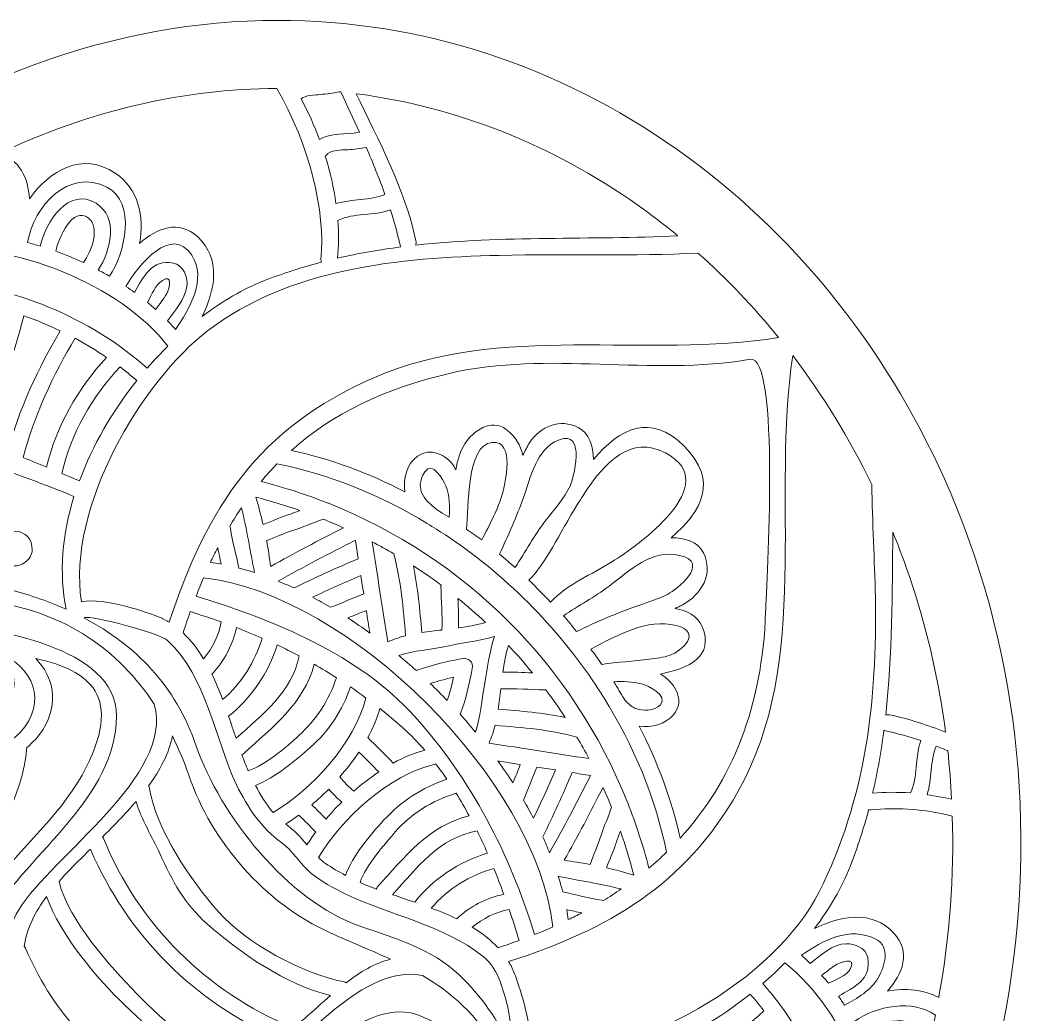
# Model space of a CAD drawing. Extents: x 49 to 10099, y -910 to -90.
# Drawn here: x 8660.4 to 8959.1, y -383.5 to -91.8 of the extents above; entities that cross this region are included whole.
import ezdxf

# ---------------------------------------------------------------- set-up
doc = ezdxf.new("R2010")
doc.units = 0
doc.header["$MEASUREMENT"] = 0
doc.layers.add('Layer 1', color=7, linetype='Continuous')

msp = doc.modelspace()

# ---------------------------------------------------------------- linework, layer by layer
at = {"layer": 'Layer 1', "lineweight": 0}
for points, knots in [([(8931.48, -226.33), (8913.85, -186.9), (8886.75, -153.49), (8853.11, -129.71), (8818.04, -104.91), (8777.53, -91.8), (8735.95, -91.8), (8688.05, -91.8), (8640.03, -109.39), (8597.06, -142.66), (8564.36, -167.98), (8534.49, -202.19), (8508, -244.61), (8481.52, -202.2), (8451.66, -168), (8418.95, -142.67), (8375.98, -109.4), (8327.95, -91.81), (8280.04, -91.8), (8238.47, -91.8), (8197.96, -104.91), (8162.9, -129.69), (8129.25, -153.47), (8102.15, -186.88), (8084.52, -226.31), (8063.14, -274.13), (8056.87, -327.84), (8066.41, -381.63), (8076.97, -441.15), (8105.77, -497.53), (8152, -549.22), (8305.89, -721.22), (8482.96, -885.08), (8484.74, -886.72), (8484.74, -886.72), (8508.01, -908.2), (8508.01, -908.2), (8508.01, -908.2), (8531.28, -886.71), (8531.28, -886.71), (8533.05, -885.08), (8710.13, -721.22), (8864.01, -549.22), (8910.24, -497.54), (8939.03, -441.16), (8949.59, -381.65), (8959.12, -327.86), (8952.86, -274.15), (8931.48, -226.33)], [0, 0, 0, 0, 1, 1, 1, 2, 2, 2, 3, 3, 3, 4, 4, 4, 5, 5, 5, 6, 6, 6, 7, 7, 7, 8, 8, 8, 9, 9, 9, 10, 10, 10, 11, 11, 11, 12, 12, 12, 13, 13, 13, 14, 14, 14, 15, 15, 15, 16, 16, 16, 16]), ([(8748.6, -161.97), (8748.57, -162.26), (8748.63, -162.51), (8748.69, -162.74), (8743.09, -164.22), (8737.52, -165.98), (8731.99, -168.16), (8725.8, -170.61), (8719.64, -174.21), (8713.77, -178.63), (8717.55, -170.9), (8719.33, -161.67), (8712.43, -155.34), (8706.85, -150.22), (8700.56, -152.69), (8695.4, -157.22), (8696.77, -149.36), (8695.12, -141.15), (8688.25, -136.6), (8678.58, -130.18), (8668.97, -135.78), (8663.1, -144.16), (8662.66, -138.07), (8660.28, -132.58), (8654.05, -130.86), (8680.6, -118.36), (8708.19, -111.85), (8735.65, -111.81), (8745.1, -128.05), (8750.01, -147.78), (8748.6, -161.97)], [0, 0, 0, 0, 1, 1, 1, 2, 2, 2, 3, 3, 3, 4, 4, 4, 5, 5, 5, 6, 6, 6, 7, 7, 7, 8, 8, 8, 9, 9, 9, 10, 10, 10, 10]), ([(8754.45, -112.78), (8756.25, -116.74), (8758.06, -120.69), (8759.86, -124.64), (8755.97, -125.42), (8751.46, -124.69), (8748.19, -126.76), (8746.66, -122.69), (8744.85, -118.69), (8742.77, -114.85), (8743.85, -113.72), (8747.06, -113.7), (8748.34, -113.57), (8750.21, -113.38), (8752.16, -113.2), (8754.01, -112.73), (8754.15, -112.75), (8754.3, -112.76), (8754.45, -112.78)], [0, 0, 0, 0, 1, 1, 1, 2, 2, 2, 3, 3, 3, 4, 4, 4, 5, 5, 5, 6, 6, 6, 6]), ([(8853.3, -155.02), (8827.83, -156.22), (8801.93, -154.95), (8776.39, -157.74), (8776.51, -157.36), (8776.56, -156.95), (8776.46, -156.48), (8773.06, -140.83), (8765.63, -127.39), (8758.95, -113.31), (8788.22, -117.14), (8816.42, -128.26), (8841.57, -146.04), (8845.58, -148.88), (8849.49, -151.88), (8853.3, -155.02)], [0, 0, 0, 0, 1, 1, 1, 2, 2, 2, 3, 3, 3, 4, 4, 4, 5, 5, 5, 5]), ([(8753, -145.57), (8752.36, -140.93), (8751.32, -136.26), (8749.87, -131.64), (8749.94, -131.56), (8750.01, -131.52), (8750.07, -131.43), (8751.21, -129.64), (8754.7, -129.86), (8756.54, -129.75), (8758.3, -129.64), (8760.12, -129.49), (8761.84, -129.04), (8763.85, -133.59), (8765.68, -138.21), (8767.36, -142.88), (8762.93, -144.74), (8757.66, -144.11), (8753, -145.57)], [0, 0, 0, 0, 1, 1, 1, 2, 2, 2, 3, 3, 3, 4, 4, 4, 5, 5, 5, 6, 6, 6, 6]), ([(8682.63, -145.47), (8674.66, -140.55), (8667.88, -150.74), (8666.2, -158.02), (8664.97, -157.65), (8663.75, -157.3), (8662.52, -156.98), (8664.34, -146.15), (8674.56, -135.03), (8685.81, -140.78), (8694.53, -145.23), (8691.1, -160.31), (8686.54, -166.86), (8685.46, -166.23), (8684.36, -165.62), (8683.25, -165.03), (8686.97, -159.27), (8689.23, -149.53), (8682.63, -145.47)], [0, 0, 0, 0, 1, 1, 1, 2, 2, 2, 3, 3, 3, 4, 4, 4, 5, 5, 5, 6, 6, 6, 6]), ([(8678.91, -162.88), (8676.26, -161.65), (8673.55, -160.53), (8670.8, -159.54), (8671.54, -155.64), (8675.82, -146.18), (8680.37, -149.8), (8683.93, -152.64), (8681.28, -159.63), (8678.91, -162.88)], [0, 0, 0, 0, 1, 1, 1, 2, 2, 2, 3, 3, 3, 3]), ([(8753.55, -150.49), (8758.37, -148.19), (8764.01, -149.18), (8768.98, -147.42), (8770.07, -150.81), (8771.03, -154.25), (8771.79, -157.76), (8771.84, -157.97), (8771.94, -158.1), (8772.02, -158.27), (8765.81, -159.07), (8759.62, -160.14), (8753.47, -161.56), (8753.8, -157.96), (8753.82, -154.26), (8753.55, -150.49)], [0, 0, 0, 0, 1, 1, 1, 2, 2, 2, 3, 3, 3, 4, 4, 4, 5, 5, 5, 5]), ([(8703.55, -179.91), (8705.86, -176.86), (8708.52, -173.87), (8709.22, -169.99), (8709.7, -167.29), (8708.25, -163.59), (8705.24, -163.01), (8698.91, -161.8), (8696.51, -167.05), (8693.92, -171.59), (8693.08, -170.99), (8692.2, -170.42), (8691.33, -169.84), (8695.15, -163.45), (8704.73, -151.61), (8710.69, -160.71), (8715.2, -167.6), (8710.04, -176.54), (8705.93, -182.47), (8705.18, -181.6), (8704.36, -180.76), (8703.55, -179.91)], [0, 0, 0, 0, 1, 1, 1, 2, 2, 2, 3, 3, 3, 4, 4, 4, 5, 5, 5, 6, 6, 6, 7, 7, 7, 7]), ([(8635.56, -168.12), (8635.73, -165.18), (8635.79, -162.24), (8635.73, -159.32), (8658.06, -156.57), (8689.75, -169.36), (8703.7, -187.36), (8701.61, -189.41), (8699.58, -191.55), (8697.63, -193.79), (8680.89, -179.03), (8657.86, -169.43), (8635.56, -168.12)], [0, 0, 0, 0, 1, 1, 1, 2, 2, 2, 3, 3, 3, 4, 4, 4, 4]), ([(8882.85, -184.85), (8844.18, -191.1), (8800.86, -180.47), (8764.06, -196.63), (8730.23, -211.49), (8715.14, -234.56), (8704.07, -268.37), (8703.13, -267.8), (8702.14, -267.29), (8701.1, -266.85), (8698.36, -265.69), (8685.16, -261), (8678.31, -262.37), (8674.05, -234.59), (8695.98, -197.73), (8715.35, -182.88), (8739.42, -164.45), (8771.77, -161.39), (8800.86, -160.75), (8821.09, -160.3), (8840.37, -161.02), (8859.18, -160.06), (8867.67, -167.61), (8875.6, -175.9), (8882.85, -184.85)], [0, 0, 0, 0, 1, 1, 1, 2, 2, 2, 3, 3, 3, 4, 4, 4, 5, 5, 5, 6, 6, 6, 7, 7, 7, 8, 8, 8, 8]), ([(8697.74, -174.55), (8698.95, -172.24), (8699.89, -169.55), (8702.06, -168.08), (8705.12, -166.03), (8704.22, -170.41), (8703.39, -171.92), (8702.47, -173.57), (8701.25, -175.07), (8700.07, -176.58), (8699.3, -175.89), (8698.54, -175.21), (8697.74, -174.55)], [0, 0, 0, 0, 1, 1, 1, 2, 2, 2, 3, 3, 3, 4, 4, 4, 4]), ([(8661.43, -178.44), (8665.07, -179.73), (8668.65, -181.22), (8672.13, -182.89), (8665.89, -193.26), (8659.75, -206.44), (8656.75, -218.18), (8653.62, -216.89), (8650.48, -215.59), (8647.34, -214.29), (8653.53, -203.85), (8658.51, -190.19), (8661.43, -178.44)], [0, 0, 0, 0, 1, 1, 1, 2, 2, 2, 3, 3, 3, 4, 4, 4, 4]), ([(8676.47, -185.07), (8679.67, -186.78), (8682.73, -188.67), (8685.67, -190.67), (8677.14, -199.96), (8671.05, -210.66), (8668.08, -222.88), (8665.81, -221.94), (8663.54, -220.99), (8661.27, -220.05), (8664.17, -208.33), (8670.2, -195.42), (8676.47, -185.07)], [0, 0, 0, 0, 1, 1, 1, 2, 2, 2, 3, 3, 3, 4, 4, 4, 4]), ([(8879.04, -265.32), (8878.08, -293.18), (8869.23, -315.02), (8853.97, -331.7), (8851.44, -320.38), (8847.34, -309.33), (8841.91, -298.81), (8845.51, -299.39), (8849.6, -298.26), (8851.97, -295.56), (8855.15, -291.93), (8853.06, -287.45), (8849.84, -284.75), (8849.3, -284.29), (8848.71, -283.91), (8848.12, -283.55), (8856.59, -281.93), (8864.03, -278.46), (8860.41, -269.62), (8859.11, -266.43), (8855.85, -264.93), (8852.49, -264.31), (8853.19, -263.96), (8853.93, -263.68), (8854.61, -263.3), (8860.25, -260.24), (8863.86, -254.03), (8860.77, -247.98), (8859.05, -244.6), (8855.18, -243.54), (8851.33, -243.56), (8860.44, -235.77), (8865.28, -226.87), (8855.2, -216.79), (8845.16, -206.75), (8836.28, -211.53), (8828.5, -220.59), (8828.44, -216.72), (8827.24, -212.87), (8824.02, -211.22), (8818.73, -208.52), (8812.97, -210.87), (8809.77, -215.74), (8809.02, -216.88), (8808.47, -218.15), (8807.82, -219.35), (8807.17, -216.5), (8805.7, -213.91), (8802.95, -211.83), (8798.49, -208.44), (8793.11, -212.31), (8790.78, -216.07), (8789.38, -218.32), (8788.61, -220.92), (8788.13, -223.66), (8787.93, -223.33), (8787.84, -222.97), (8787.63, -222.65), (8785.27, -219.11), (8780.69, -217.04), (8776.93, -219.65), (8773.59, -221.96), (8772.78, -226.29), (8773.22, -230.1), (8762.57, -224.6), (8751.39, -220.46), (8739.92, -217.94), (8751.81, -207.36), (8766.86, -199.86), (8786.34, -195.35), (8815.34, -188.62), (8845.36, -196.29), (8874.48, -191.22), (8883.42, -189.67), (8879.32, -257.27), (8879.04, -265.32)], [0, 0, 0, 0, 1, 1, 1, 2, 2, 2, 3, 3, 3, 4, 4, 4, 5, 5, 5, 6, 6, 6, 7, 7, 7, 8, 8, 8, 9, 9, 9, 10, 10, 10, 11, 11, 11, 12, 12, 12, 13, 13, 13, 14, 14, 14, 15, 15, 15, 16, 16, 16, 17, 17, 17, 18, 18, 18, 19, 19, 19, 20, 20, 20, 21, 21, 21, 22, 22, 22, 23, 23, 23, 24, 24, 24, 25, 25, 25, 25]), ([(8886.99, -190.13), (8895.83, -201.78), (8903.61, -214.43), (8910.16, -227.93), (8910.36, -239.04), (8911.01, -250.16), (8911.22, -261.01), (8911.78, -291.39), (8908.46, -320), (8894.77, -347.45), (8882.29, -372.46), (8840.68, -398.62), (8809.63, -393.68), (8810.95, -386.95), (8806.43, -374.2), (8805.39, -371.47), (8804.91, -370.21), (8804.31, -369.04), (8803.64, -367.93), (8833.07, -358.31), (8855.22, -345.77), (8870.96, -317.96), (8892.63, -279.67), (8880.58, -231.7), (8886.99, -190.13)], [0, 0, 0, 0, 1, 1, 1, 2, 2, 2, 3, 3, 3, 4, 4, 4, 5, 5, 5, 6, 6, 6, 7, 7, 7, 8, 8, 8, 8]), ([(8689.64, -193.45), (8691.35, -194.75), (8692.97, -196.11), (8694.54, -197.49), (8687.44, -206.39), (8681.61, -216.43), (8677.75, -226.88), (8676.02, -226.17), (8674.3, -225.45), (8672.58, -224.74), (8675.38, -212.82), (8681.25, -202.43), (8689.64, -193.45)], [0, 0, 0, 0, 1, 1, 1, 2, 2, 2, 3, 3, 3, 4, 4, 4, 4]), ([(8650.08, -221.76), (8658.87, -224.73), (8667.55, -227.94), (8676.14, -231.45), (8672.71, -242.51), (8671.7, -253.83), (8673.82, -264.54), (8668.79, -262.3), (8663.45, -260.47), (8657.91, -258.91), (8658.22, -256.48), (8658.11, -254.06), (8657.59, -251.7), (8659.12, -252), (8660.75, -251.75), (8661.88, -250.61), (8662.99, -249.9), (8663.82, -248.76), (8663.88, -247.09), (8663.98, -244.2), (8661.91, -241.65), (8658.95, -241.65), (8657.13, -241.65), (8655.74, -243.01), (8654.78, -244.58), (8653.12, -241.75), (8650.94, -239.22), (8648.38, -237.18), (8648.99, -236.86), (8649.54, -236.39), (8649.97, -235.73), (8652.23, -232.33), (8650.01, -229.17), (8646.85, -227.67), (8642.55, -225.63), (8639.48, -229.8), (8640.01, -233.25), (8636.82, -232.76), (8633.36, -233.09), (8630.03, -234.12), (8630.58, -230.04), (8627.82, -226.17), (8622.94, -228.71), (8621.15, -229.65), (8620.63, -231.2), (8620.77, -232.76), (8620.46, -234.55), (8621.48, -236.33), (8623.03, -237.41), (8620.76, -238.89), (8618.84, -240.64), (8617.46, -242.57), (8612.31, -240.02), (8607.14, -237.56), (8601.83, -235.45), (8611.45, -229.25), (8618.95, -220.4), (8624.43, -210.04), (8632.93, -213.7), (8641.39, -218.82), (8650.08, -221.76)], [0, 0, 0, 0, 1, 1, 1, 2, 2, 2, 3, 3, 3, 4, 4, 4, 5, 5, 5, 6, 6, 6, 7, 7, 7, 8, 8, 8, 9, 9, 9, 10, 10, 10, 11, 11, 11, 12, 12, 12, 13, 13, 13, 14, 14, 14, 15, 15, 15, 16, 16, 16, 17, 17, 17, 18, 18, 18, 19, 19, 19, 20, 20, 20, 20]), ([(8807.98, -231.78), (8810.1, -225.93), (8811.81, -217.49), (8818.27, -214.93), (8826.78, -211.56), (8822.43, -226.8), (8821.76, -228.23), (8820, -231.96), (8817.08, -235.19), (8814.58, -238.41), (8811.18, -242.8), (8808.59, -247.68), (8805.57, -252.31), (8804.06, -250.97), (8802.49, -249.7), (8800.92, -248.42), (8803.55, -242.98), (8805.92, -237.48), (8807.98, -231.78)], [0, 0, 0, 0, 1, 1, 1, 2, 2, 2, 3, 3, 3, 4, 4, 4, 5, 5, 5, 6, 6, 6, 6]), ([(8795.74, -244.21), (8794.27, -243.1), (8792.74, -242.11), (8791.25, -241.05), (8792.04, -234.79), (8791.1, -216.44), (8798.8, -215.59), (8805.69, -214.83), (8802.53, -228.14), (8801.92, -230.31), (8800.54, -235.15), (8798.07, -239.71), (8795.74, -244.21)], [0, 0, 0, 0, 1, 1, 1, 2, 2, 2, 3, 3, 3, 4, 4, 4, 4]), ([(8823.86, -233.75), (8824.43, -232.91), (8824.96, -232.04), (8825.48, -231.15), (8831.98, -221.15), (8839.61, -213.44), (8849.65, -218.68), (8867.19, -227.82), (8841.32, -246), (8834.09, -250.57), (8828.14, -254.34), (8820.81, -257.19), (8815.97, -262.45), (8813.9, -260.26), (8811.78, -258.14), (8809.59, -256.07), (8814.13, -251.59), (8818.65, -242.24), (8823.86, -233.75)], [0, 0, 0, 0, 1, 1, 1, 2, 2, 2, 3, 3, 3, 4, 4, 4, 5, 5, 5, 6, 6, 6, 6]), ([(8786.19, -237.54), (8785.31, -236.97), (8784.39, -236.47), (8783.5, -235.92), (8779.34, -233.09), (8775.69, -229.52), (8779.03, -224.26), (8781.21, -220.82), (8784.55, -226.69), (8785.2, -228.34), (8786.34, -231.22), (8786.41, -234.41), (8786.19, -237.54)], [0, 0, 0, 0, 1, 1, 1, 2, 2, 2, 3, 3, 3, 4, 4, 4, 4]), ([(8779.76, -239.38), (8781.53, -240.57), (8783.4, -241.64), (8785.1, -242.72), (8802.46, -254.27), (8817.69, -269.5), (8829.25, -286.86), (8830.03, -288.06), (8830.79, -289.26), (8831.54, -290.46), (8840.38, -304.58), (8846.79, -319.96), (8849.96, -335.84), (8848.3, -337.44), (8846.6, -339.01), (8844.81, -340.51), (8843.09, -333.93), (8841.02, -327.53), (8838.57, -321.36), (8838.55, -321.32), (8838.54, -321.27), (8838.52, -321.24), (8822.4, -280.84), (8791.15, -249.6), (8750.76, -233.48), (8750.72, -233.46), (8750.68, -233.45), (8750.64, -233.43), (8744.33, -230.92), (8737.78, -228.81), (8731.04, -227.06), (8732.53, -225.28), (8734.07, -223.57), (8735.69, -221.93), (8751.08, -224.93), (8765.99, -231.02), (8779.76, -239.38)], [0, 0, 0, 0, 1, 1, 1, 2, 2, 2, 3, 3, 3, 4, 4, 4, 5, 5, 5, 6, 6, 6, 7, 7, 7, 8, 8, 8, 9, 9, 9, 10, 10, 10, 11, 11, 11, 12, 12, 12, 12]), ([(8611.28, -243.85), (8634.22, -254.89), (8628.22, -258.69), (8652.28, -262.34), (8673.71, -265.58), (8689.19, -276.46), (8699.7, -292.43), (8705.56, -313.45), (8669.78, -336.79), (8659.93, -352.71), (8657.89, -356), (8656.87, -359.62), (8656.43, -363.42), (8655.11, -360.55), (8653.67, -357.72), (8651.91, -355.01), (8651.84, -354.92), (8651.78, -354.84), (8651.71, -354.74), (8651.75, -354.68), (8651.81, -354.65), (8651.85, -354.59), (8663.17, -335.72), (8688.51, -319.76), (8688.61, -295.91), (8688.69, -275.26), (8651.75, -270.43), (8638.29, -268.25), (8629.02, -266.74), (8620.87, -261.3), (8612.82, -255.87), (8612.19, -255.44), (8611.58, -254.98), (8610.93, -254.61), (8598.55, -246.29), (8586.23, -238.71), (8570.35, -246.34), (8552.48, -254.92), (8557.96, -299.8), (8554.36, -314.17), (8554.34, -314.26), (8554.36, -314.33), (8554.35, -314.42), (8554.23, -314.44), (8554.11, -314.45), (8553.99, -314.47), (8550.87, -315.13), (8547.9, -316.09), (8544.98, -317.17), (8547.29, -314.22), (8549.07, -310.97), (8549.96, -307.2), (8553.87, -290.6), (8544.93, -242.72), (8565.21, -235.87), (8565.37, -235.81), (8565.48, -235.7), (8565.62, -235.63), (8580.87, -232.9), (8595.42, -236.21), (8611.28, -243.85)], [0, 0, 0, 0, 1, 1, 1, 2, 2, 2, 3, 3, 3, 4, 4, 4, 5, 5, 5, 6, 6, 6, 7, 7, 7, 8, 8, 8, 9, 9, 9, 10, 10, 10, 11, 11, 11, 12, 12, 12, 13, 13, 13, 14, 14, 14, 15, 15, 15, 16, 16, 16, 17, 17, 17, 18, 18, 18, 19, 19, 19, 20, 20, 20, 20]), ([(8742.4, -235.59), (8741.57, -235.91), (8740.75, -236.26), (8739.9, -236.53), (8737.08, -237.43), (8734.38, -238.7), (8731.61, -239.68), (8730.98, -236.99), (8730.27, -234.31), (8729.45, -231.64), (8733.86, -232.78), (8738.17, -234.11), (8742.4, -235.59)], [0, 0, 0, 0, 1, 1, 1, 2, 2, 2, 3, 3, 3, 4, 4, 4, 4]), ([(8721.83, -240.17), (8722.93, -238.33), (8724.07, -236.54), (8725.25, -234.81), (8726.89, -241.1), (8727.75, -247.48), (8729.13, -253.78), (8727.59, -253.29), (8726.06, -252.89), (8724.53, -252.49), (8723.75, -248.63), (8722.57, -244.78), (8722.07, -240.89), (8722.03, -240.61), (8721.93, -240.39), (8721.83, -240.17)], [0, 0, 0, 0, 1, 1, 1, 2, 2, 2, 3, 3, 3, 4, 4, 4, 5, 5, 5, 5]), ([(8733.84, -252.02), (8733.46, -249.53), (8733.15, -247.02), (8732.69, -244.56), (8732.68, -244.52), (8732.67, -244.47), (8732.66, -244.43), (8735.12, -243.54), (8737.46, -242.36), (8739.99, -241.57), (8743.17, -240.58), (8746.21, -239.17), (8749.37, -238.17), (8751.33, -238.96), (8753.27, -239.8), (8755.19, -240.66), (8748, -244.31), (8740.85, -248.05), (8733.84, -252.02)], [0, 0, 0, 0, 1, 1, 1, 2, 2, 2, 3, 3, 3, 4, 4, 4, 5, 5, 5, 6, 6, 6, 6]), ([(8931.83, -300.62), (8926.56, -298.54), (8921.16, -296.76), (8915.52, -295.53), (8915.05, -295.43), (8914.63, -295.49), (8914.26, -295.61), (8916.2, -277.79), (8916.16, -259.8), (8916.37, -241.9), (8924.01, -260.68), (8929.18, -280.39), (8931.83, -300.62)], [0, 0, 0, 0, 1, 1, 1, 2, 2, 2, 3, 3, 3, 4, 4, 4, 4]), ([(8758.67, -244.3), (8758.96, -246.12), (8759.24, -247.93), (8759.52, -249.75), (8753.16, -252.41), (8746.89, -255.3), (8740.68, -258.3), (8739.12, -257.58), (8737.57, -256.98), (8736.02, -256.35), (8743.45, -252.12), (8751.05, -248.18), (8758.67, -244.3)], [0, 0, 0, 0, 1, 1, 1, 2, 2, 2, 3, 3, 3, 4, 4, 4, 4]), ([(8763.62, -244.79), (8765.76, -245.92), (8767.87, -247.09), (8769.94, -248.31), (8772.06, -256.06), (8772.75, -264.31), (8773.39, -272.33), (8771.59, -272.77), (8769.87, -273.37), (8768.19, -274.11), (8768.19, -274.1), (8768.19, -274.1), (8768.19, -274.09), (8766.63, -264.33), (8765.16, -254.56), (8763.62, -244.79)], [0, 0, 0, 0, 1, 1, 1, 2, 2, 2, 3, 3, 3, 4, 4, 4, 5, 5, 5, 5]), ([(8716.15, -250.81), (8716.84, -249.35), (8717.57, -247.94), (8718.3, -246.54), (8718.65, -248.12), (8718.96, -249.71), (8719.32, -251.3), (8718.26, -251.1), (8717.21, -250.96), (8716.15, -250.81)], [0, 0, 0, 0, 1, 1, 1, 2, 2, 2, 3, 3, 3, 3]), ([(8833.1, -257.79), (8839.2, -253.25), (8845.54, -246.87), (8853.81, -248.76), (8863.11, -250.9), (8852.84, -258.76), (8850.4, -260.09), (8847.73, -261.54), (8844.66, -262.43), (8841.8, -263.44), (8835.56, -265.62), (8829.52, -268.2), (8823.58, -271.08), (8822.3, -269.52), (8821.04, -267.96), (8819.7, -266.45), (8824.16, -263.54), (8828.81, -260.98), (8833.1, -257.79)], [0, 0, 0, 0, 1, 1, 1, 2, 2, 2, 3, 3, 3, 4, 4, 4, 5, 5, 5, 6, 6, 6, 6]), ([(8784.07, -270.65), (8782.09, -270.87), (8780.11, -271.1), (8778.16, -271.39), (8777.64, -264.87), (8777.01, -258.21), (8775.69, -251.77), (8778.48, -253.58), (8781.2, -255.49), (8783.85, -257.47), (8783.83, -257.59), (8783.78, -257.68), (8783.78, -257.81), (8783.83, -262.09), (8784.3, -266.37), (8784.07, -270.65)], [0, 0, 0, 0, 1, 1, 1, 2, 2, 2, 3, 3, 3, 4, 4, 4, 5, 5, 5, 5]), ([(8595.06, -269.75), (8593.86, -283.27), (8607.49, -294.11), (8618.27, -298.55), (8630.38, -303.54), (8644.99, -303.64), (8654.95, -293.89), (8660.8, -288.16), (8658.84, -282.22), (8654.35, -277.63), (8663.84, -281.21), (8668.75, -291.57), (8660.3, -300.74), (8653.59, -308.02), (8640.66, -307.94), (8631.72, -306.39), (8621.1, -304.27), (8611.7, -300.38), (8602.69, -294.37), (8594.34, -288.43), (8586.39, -279.72), (8586.5, -268.89), (8586.62, -256.6), (8597.94, -254.37), (8606.69, -257.98), (8600.73, -258.39), (8595.77, -261.72), (8595.06, -269.75)], [0, 0, 0, 0, 1, 1, 1, 2, 2, 2, 3, 3, 3, 4, 4, 4, 5, 5, 5, 6, 6, 6, 7, 7, 7, 8, 8, 8, 9, 9, 9, 9]), ([(8816.64, -357.75), (8814.88, -358.53), (8813.07, -359.25), (8811.25, -359.97), (8803.88, -336.11), (8792.88, -314.75), (8776.04, -295.95), (8759.94, -277.97), (8734.66, -267.64), (8711.96, -260.71), (8712.67, -258.89), (8713.39, -257.09), (8714.14, -255.34), (8757.22, -260.26), (8811.63, -314.65), (8816.64, -357.75)], [0, 0, 0, 0, 1, 1, 1, 2, 2, 2, 3, 3, 3, 4, 4, 4, 5, 5, 5, 5]), ([(8760.29, -254.64), (8760.57, -256.45), (8760.85, -258.25), (8761.13, -260.06), (8757.84, -261.25), (8754.71, -262.83), (8751.4, -263.98), (8749.65, -262.95), (8747.9, -261.98), (8746.13, -261.05), (8750.81, -258.82), (8755.51, -256.66), (8760.29, -254.64)], [0, 0, 0, 0, 1, 1, 1, 2, 2, 2, 3, 3, 3, 4, 4, 4, 4]), ([(8788.75, -261.36), (8791.53, -263.62), (8794.22, -265.97), (8796.83, -268.41), (8794.29, -269.18), (8791.64, -269.67), (8788.94, -270.04), (8789.05, -267.15), (8788.89, -264.25), (8788.75, -261.36)], [0, 0, 0, 0, 1, 1, 1, 2, 2, 2, 3, 3, 3, 3]), ([(8719.3, -268.27), (8718.69, -272.23), (8716.7, -275.96), (8714.14, -279.06), (8712.43, -276.21), (8710.45, -273.66), (8708.13, -271.5), (8708.81, -269.37), (8709.52, -267.3), (8710.25, -265.26), (8713.31, -266.2), (8716.33, -267.2), (8719.3, -268.27)], [0, 0, 0, 0, 1, 1, 1, 2, 2, 2, 3, 3, 3, 4, 4, 4, 4]), ([(8761.89, -264.94), (8762.23, -267.14), (8762.58, -269.34), (8762.92, -271.54), (8760.8, -270.01), (8758.68, -268.5), (8756.52, -267.11), (8758.29, -266.34), (8760.09, -265.62), (8761.89, -264.94)], [0, 0, 0, 0, 1, 1, 1, 2, 2, 2, 3, 3, 3, 3]), ([(8723.83, -316.08), (8727.05, -322.66), (8731.1, -328.75), (8737.11, -333.1), (8740.3, -335.4), (8742.49, -339.26), (8745.55, -341.83), (8748.67, -344.45), (8752.28, -346.39), (8755.92, -348.16), (8769.23, -354.48), (8784.45, -357.13), (8796.18, -366.44), (8800.35, -369.76), (8801.66, -374.95), (8803.06, -379.87), (8803.48, -381.36), (8805.28, -391.66), (8804.85, -392.78), (8804.63, -392.75), (8804.41, -392.72), (8804.21, -392.74), (8800.49, -385.24), (8795.79, -378.13), (8789.08, -371.74), (8781.23, -364.27), (8770.06, -360.92), (8760.09, -357.52), (8738.97, -350.32), (8718.89, -324.87), (8712.01, -304.68), (8705.91, -286.8), (8694.12, -275.08), (8679.22, -267.21), (8679.21, -267.15), (8679.22, -267.09), (8679.21, -267.02), (8681.37, -266.27), (8701.34, -271.62), (8703.67, -273.78), (8715.07, -284.37), (8717.39, -302.5), (8723.83, -316.08)], [0, 0, 0, 0, 1, 1, 1, 2, 2, 2, 3, 3, 3, 4, 4, 4, 5, 5, 5, 6, 6, 6, 7, 7, 7, 8, 8, 8, 9, 9, 9, 10, 10, 10, 11, 11, 11, 12, 12, 12, 13, 13, 13, 14, 14, 14, 14]), ([(8852.82, -269.33), (8860.71, -271.3), (8854.26, -276.89), (8851.04, -278.03), (8849.11, -278.72), (8846.94, -278.95), (8844.94, -279.22), (8840.28, -279.84), (8835.6, -279.99), (8830.95, -280.76), (8829.89, -279.26), (8828.89, -277.72), (8827.78, -276.26), (8835.45, -272.23), (8844.21, -267.17), (8852.82, -269.33)], [0, 0, 0, 0, 1, 1, 1, 2, 2, 2, 3, 3, 3, 4, 4, 4, 5, 5, 5, 5]), ([(8719.74, -291.05), (8718.78, -288.51), (8717.75, -286.01), (8716.6, -283.62), (8720.19, -279.76), (8722.7, -275.07), (8723.79, -269.94), (8726.33, -270.92), (8728.83, -271.96), (8731.3, -273.05), (8729.33, -279.86), (8725.2, -286.46), (8719.74, -291.05)], [0, 0, 0, 0, 1, 1, 1, 2, 2, 2, 3, 3, 3, 4, 4, 4, 4]), ([(8790.01, -279.01), (8785.47, -279.91), (8780.95, -280.93), (8776.61, -282.56), (8774.9, -281.02), (8773.15, -279.56), (8771.39, -278.1), (8775.76, -276.64), (8780.82, -276.49), (8785.2, -275.47), (8790.02, -274.35), (8794.79, -273.94), (8799.46, -272.52), (8797.98, -277.16), (8797.41, -281.95), (8796.52, -286.8), (8795.74, -291.09), (8795.4, -296.28), (8793.91, -300.62), (8792.45, -298.86), (8790.98, -297.1), (8789.44, -295.38), (8791.07, -291.04), (8792.08, -286.53), (8792.99, -281.98), (8793.36, -280.11), (8791.89, -278.63), (8790.01, -279.01)], [0, 0, 0, 0, 1, 1, 1, 2, 2, 2, 3, 3, 3, 4, 4, 4, 5, 5, 5, 6, 6, 6, 7, 7, 7, 8, 8, 8, 9, 9, 9, 9]), ([(8735.72, -275.03), (8737.91, -276.07), (8740.08, -277.13), (8742.22, -278.26), (8740, -288.95), (8731.41, -295.46), (8723.68, -302.39), (8722.95, -300.26), (8722.22, -298.08), (8721.47, -295.89), (8728.13, -290.72), (8733.26, -283.13), (8735.72, -275.03)], [0, 0, 0, 0, 1, 1, 1, 2, 2, 2, 3, 3, 3, 4, 4, 4, 4]), ([(8801.95, -283.05), (8802.32, -280.35), (8802.82, -277.71), (8803.58, -275.17), (8806.03, -277.78), (8808.38, -280.47), (8810.64, -283.25), (8807.74, -283.11), (8804.85, -282.94), (8801.95, -283.05)], [0, 0, 0, 0, 1, 1, 1, 2, 2, 2, 3, 3, 3, 3]), ([(8664.96, -279.05), (8680.28, -282.37), (8691.48, -289.73), (8678.49, -313.18), (8671.5, -325.79), (8659.42, -335.5), (8650.82, -347.42), (8650.84, -332.61), (8661.46, -319.75), (8662.29, -305.14), (8664.04, -303.65), (8665.68, -301.98), (8666.99, -299.88), (8671.97, -291.94), (8670.03, -284.38), (8664.96, -279.05)], [0, 0, 0, 0, 1, 1, 1, 2, 2, 2, 3, 3, 3, 4, 4, 4, 5, 5, 5, 5]), ([(8725.92, -306.87), (8734.27, -299.21), (8743.72, -292.11), (8746.58, -280.71), (8748.79, -281.97), (8750.97, -283.28), (8753.13, -284.66), (8750.97, -291.3), (8747.24, -296.83), (8742.11, -301.6), (8738.42, -305.04), (8732.19, -310.32), (8727.26, -311.92), (8726.6, -310.42), (8725.97, -308.85), (8725.37, -307.21), (8725.56, -307.11), (8725.75, -307.03), (8725.92, -306.87)], [0, 0, 0, 0, 1, 1, 1, 2, 2, 2, 3, 3, 3, 4, 4, 4, 5, 5, 5, 6, 6, 6, 6]), ([(8787.48, -284.51), (8786.98, -286.82), (8786.35, -289.09), (8785.65, -291.34), (8784.01, -289.64), (8782.35, -287.98), (8780.65, -286.35), (8782.9, -285.65), (8785.17, -285.01), (8787.48, -284.51)], [0, 0, 0, 0, 1, 1, 1, 2, 2, 2, 3, 3, 3, 3]), ([(8842.64, -286.47), (8844.57, -286.96), (8850.61, -289.78), (8848.17, -292.57), (8846.44, -294.55), (8842.89, -294.5), (8840.69, -293.54), (8839.41, -292.99), (8838.41, -291.99), (8837.5, -290.87), (8836.5, -289.19), (8835.54, -287.49), (8834.48, -285.84), (8837.21, -285.69), (8839.93, -285.77), (8842.64, -286.47)], [0, 0, 0, 0, 1, 1, 1, 2, 2, 2, 3, 3, 3, 4, 4, 4, 5, 5, 5, 5]), ([(8745.54, -305.02), (8750.99, -300.35), (8754.87, -294.08), (8757.27, -287.35), (8758.79, -288.39), (8760.27, -289.51), (8761.76, -290.61), (8758.53, -303.77), (8745.89, -317.45), (8734.59, -324.18), (8734.59, -324.18), (8734.59, -324.18), (8734.59, -324.18), (8732.45, -321.83), (8730.84, -319.05), (8729.37, -316.21), (8735.17, -314.05), (8740.95, -308.95), (8745.54, -305.02)], [0, 0, 0, 0, 1, 1, 1, 2, 2, 2, 3, 3, 3, 4, 4, 4, 5, 5, 5, 6, 6, 6, 6]), ([(8814.19, -288.21), (8814.32, -288.21), (8814.41, -288.16), (8814.53, -288.15), (8816.51, -290.8), (8818.42, -293.51), (8820.22, -296.3), (8813.78, -294.99), (8807.12, -294.36), (8800.6, -293.84), (8800.89, -291.89), (8801.12, -289.91), (8801.35, -287.92), (8805.62, -287.7), (8809.91, -288.17), (8814.19, -288.21)], [0, 0, 0, 0, 1, 1, 1, 2, 2, 2, 3, 3, 3, 4, 4, 4, 5, 5, 5, 5]), ([(8762.33, -302.2), (8763.87, -299.4), (8765.01, -296.54), (8765.87, -293.69), (8768.15, -295.51), (8770.41, -297.39), (8772.62, -299.37), (8774.89, -301.4), (8777.02, -303.59), (8779.04, -305.9), (8775.95, -306.76), (8772.84, -307.99), (8769.79, -309.67), (8767.32, -307.16), (8764.83, -304.67), (8762.33, -302.2)], [0, 0, 0, 0, 1, 1, 1, 2, 2, 2, 3, 3, 3, 4, 4, 4, 5, 5, 5, 5]), ([(8797.9, -303.81), (8797.9, -303.8), (8797.89, -303.81), (8797.89, -303.81), (8798.62, -302.13), (8799.23, -300.4), (8799.66, -298.6), (8807.68, -299.24), (8815.93, -299.93), (8823.69, -302.05), (8824.91, -304.13), (8826.08, -306.24), (8827.2, -308.38), (8817.44, -306.84), (8807.67, -305.36), (8797.9, -303.81)], [0, 0, 0, 0, 1, 1, 1, 2, 2, 2, 3, 3, 3, 4, 4, 4, 5, 5, 5, 5]), ([(8921.5, -318.45), (8917.74, -318.17), (8914.03, -318.2), (8910.43, -318.53), (8911.86, -312.38), (8912.93, -306.19), (8913.73, -299.98), (8913.89, -300.05), (8914.03, -300.16), (8914.23, -300.2), (8917.75, -300.97), (8921.17, -301.98), (8924.55, -303.1), (8922.83, -308.05), (8923.79, -313.66), (8921.5, -318.45)], [0, 0, 0, 0, 1, 1, 1, 2, 2, 2, 3, 3, 3, 4, 4, 4, 5, 5, 5, 5]), ([(8698.04, -316.34), (8701.41, -311.75), (8704.02, -306.85), (8705, -301.71), (8706.78, -305.37), (8708.43, -309.16), (8709.8, -313.19), (8716.53, -332.91), (8732.13, -350.85), (8751.27, -359.46), (8757.66, -362.34), (8763.55, -364.71), (8769.01, -367.21), (8764.39, -368.39), (8760.11, -370.97), (8756.02, -374.1), (8755.82, -373.99), (8755.62, -373.88), (8755.36, -373.83), (8743.45, -371.7), (8726.46, -362.39), (8718.59, -353.4), (8710.13, -343.74), (8700.51, -329.75), (8698.16, -316.64), (8698.14, -316.52), (8698.08, -316.45), (8698.04, -316.34)], [0, 0, 0, 0, 1, 1, 1, 2, 2, 2, 3, 3, 3, 4, 4, 4, 5, 5, 5, 6, 6, 6, 7, 7, 7, 8, 8, 8, 9, 9, 9, 9]), ([(8765.56, -312.28), (8763.02, -313.97), (8760.57, -315.85), (8758.23, -317.89), (8756.71, -316.65), (8755.34, -315.28), (8754.1, -313.76), (8756.14, -311.42), (8758.03, -308.97), (8759.71, -306.43), (8761.67, -308.37), (8763.62, -310.32), (8765.56, -312.28)], [0, 0, 0, 0, 1, 1, 1, 2, 2, 2, 3, 3, 3, 4, 4, 4, 4]), ([(8933.6, -320.31), (8931.21, -319.77), (8928.81, -319.33), (8926.42, -319), (8927.87, -314.36), (8927.26, -309.12), (8929.08, -304.71), (8930.22, -305.14), (8931.34, -305.57), (8932.47, -306.02), (8932.98, -310.76), (8933.36, -315.52), (8933.6, -320.31)], [0, 0, 0, 0, 1, 1, 1, 2, 2, 2, 3, 3, 3, 4, 4, 4, 4]), ([(8781.84, -310.09), (8781.99, -310.05), (8782.09, -309.97), (8782.22, -309.91), (8783.36, -311.38), (8784.49, -312.85), (8785.55, -314.39), (8778.35, -316.81), (8772.17, -320.87), (8766.98, -326.46), (8762.95, -330.78), (8757.89, -336.93), (8755.78, -342.62), (8753.77, -341.55), (8751.81, -340.42), (8749.92, -339.12), (8749.14, -338.59), (8748.47, -337.99), (8747.83, -337.39), (8754.64, -325.96), (8768.55, -313.14), (8781.84, -310.09)], [0, 0, 0, 0, 1, 1, 1, 2, 2, 2, 3, 3, 3, 4, 4, 4, 5, 5, 5, 6, 6, 6, 7, 7, 7, 7]), ([(8807.06, -310.1), (8806.37, -311.91), (8805.66, -313.7), (8804.89, -315.47), (8803.49, -313.31), (8801.99, -311.19), (8800.46, -309.07), (8802.66, -309.42), (8804.86, -309.76), (8807.06, -310.1)], [0, 0, 0, 0, 1, 1, 1, 2, 2, 2, 3, 3, 3, 3]), ([(8811.94, -310.86), (8813.74, -311.14), (8815.55, -311.43), (8817.35, -311.71), (8815.34, -316.48), (8813.17, -321.19), (8810.94, -325.86), (8810.01, -324.1), (8809.04, -322.34), (8808.01, -320.59), (8809.17, -317.29), (8810.74, -314.15), (8811.94, -310.86)], [0, 0, 0, 0, 1, 1, 1, 2, 2, 2, 3, 3, 3, 4, 4, 4, 4]), ([(8822.25, -312.47), (8824.06, -312.76), (8825.88, -313.03), (8827.69, -313.32), (8823.81, -320.94), (8819.87, -328.54), (8815.65, -335.98), (8815.01, -334.42), (8814.41, -332.87), (8813.69, -331.32), (8816.7, -325.1), (8819.59, -318.84), (8822.25, -312.47)], [0, 0, 0, 0, 1, 1, 1, 2, 2, 2, 3, 3, 3, 4, 4, 4, 4]), ([(8745.9, -321.91), (8747.6, -320.47), (8749.27, -318.94), (8750.88, -317.31), (8752.05, -318.67), (8753.33, -319.94), (8754.69, -321.12), (8753.05, -322.73), (8751.53, -324.4), (8750.09, -326.09), (8748.71, -324.67), (8747.32, -323.28), (8745.9, -321.91)], [0, 0, 0, 0, 1, 1, 1, 2, 2, 2, 3, 3, 3, 4, 4, 4, 4]), ([(8770.4, -329.88), (8775.01, -324.5), (8781.18, -320.71), (8787.92, -318.65), (8788.04, -318.61), (8788.11, -318.54), (8788.21, -318.49), (8789.57, -320.68), (8790.86, -322.92), (8792.09, -325.2), (8780.21, -327.79), (8772.97, -337.53), (8765.12, -346.07), (8764.96, -346.25), (8764.89, -346.43), (8764.79, -346.62), (8763.14, -346.01), (8761.57, -345.39), (8760.08, -344.74), (8761.72, -339.65), (8767.01, -333.84), (8770.4, -329.88)], [0, 0, 0, 0, 1, 1, 1, 2, 2, 2, 3, 3, 3, 4, 4, 4, 5, 5, 5, 6, 6, 6, 7, 7, 7, 7]), ([(8830.8, -330.81), (8829.86, -333.74), (8828.53, -336.51), (8827.54, -339.39), (8825.02, -338.98), (8822.49, -338.58), (8819.97, -338.16), (8823.95, -331.15), (8827.68, -324), (8831.33, -316.81), (8832.2, -318.73), (8833.03, -320.66), (8833.82, -322.62), (8832.94, -325.39), (8831.68, -328.03), (8830.8, -330.81)], [0, 0, 0, 0, 1, 1, 1, 2, 2, 2, 3, 3, 3, 4, 4, 4, 5, 5, 5, 5]), ([(8701.33, -336.25), (8704.96, -344.18), (8708.56, -351.04), (8715.17, -356.82), (8725.08, -365.5), (8738.08, -374.64), (8751.41, -377.86), (8748.87, -380.05), (8746.38, -382.33), (8743.93, -384.49), (8742.8, -385.48), (8741.69, -386.48), (8740.59, -387.47), (8740.47, -387.4), (8740.38, -387.3), (8740.24, -387.24), (8715.21, -377.04), (8694.95, -356.79), (8684.76, -331.76), (8684.69, -331.6), (8684.59, -331.5), (8684.5, -331.37), (8687.7, -328.16), (8691.16, -324.68), (8694.34, -320.97), (8695.97, -326.31), (8698.99, -331.17), (8701.33, -336.25)], [0, 0, 0, 0, 1, 1, 1, 2, 2, 2, 3, 3, 3, 4, 4, 4, 5, 5, 5, 6, 6, 6, 7, 7, 7, 8, 8, 8, 9, 9, 9, 9]), ([(8742.1, -324.95), (8743.78, -326.57), (8745.42, -328.21), (8747.05, -329.9), (8746.11, -331.17), (8745.28, -332.43), (8744.48, -333.69), (8743.57, -332.59), (8742.65, -331.48), (8741.59, -330.41), (8740.55, -329.37), (8739.4, -328.46), (8738.26, -327.54), (8739.54, -326.74), (8740.81, -325.9), (8742.1, -324.95)], [0, 0, 0, 0, 1, 1, 1, 2, 2, 2, 3, 3, 3, 4, 4, 4, 5, 5, 5, 5]), ([(8931.38, -324.66), (8932.19, -324.84), (8933, -325.03), (8933.8, -325.23), (8934.33, -342.69), (8933.04, -360.41), (8929.89, -378.16), (8929.87, -378.26), (8929.85, -378.37), (8929.83, -378.48), (8925.51, -376.06), (8920.06, -375.65), (8914.78, -376.58), (8919.31, -371.42), (8921.77, -365.14), (8916.65, -359.56), (8910.33, -352.66), (8901.1, -354.45), (8893.37, -358.23), (8897.79, -352.35), (8901.39, -346.2), (8903.84, -340), (8906.02, -334.48), (8907.78, -328.91), (8909.25, -323.31), (8909.49, -323.37), (8909.73, -323.42), (8910.03, -323.39), (8917.17, -322.68), (8924.37, -323.17), (8931.38, -324.66)], [0, 0, 0, 0, 1, 1, 1, 2, 2, 2, 3, 3, 3, 4, 4, 4, 5, 5, 5, 6, 6, 6, 7, 7, 7, 8, 8, 8, 9, 9, 9, 10, 10, 10, 10]), ([(8794.42, -329.6), (8795.48, -331.74), (8796.48, -333.92), (8797.44, -336.11), (8789.17, -338.52), (8781.4, -343.73), (8776.12, -350.51), (8773.92, -349.76), (8771.74, -349.03), (8769.61, -348.3), (8776.69, -340.41), (8783.31, -331.56), (8794.42, -329.6)], [0, 0, 0, 0, 1, 1, 1, 2, 2, 2, 3, 3, 3, 4, 4, 4, 4]), ([(8835.09, -333.3), (8835.48, -332.06), (8835.96, -330.86), (8836.43, -329.66), (8837.9, -333.86), (8839.22, -338.15), (8840.35, -342.53), (8837.69, -341.71), (8835.03, -341), (8832.34, -340.37), (8833.21, -338.01), (8834.34, -335.73), (8835.09, -333.3)], [0, 0, 0, 0, 1, 1, 1, 2, 2, 2, 3, 3, 3, 4, 4, 4, 4]), ([(8736.8, -390.9), (8733.31, -394.06), (8729.87, -397.11), (8726.32, -399.8), (8715.3, -396.51), (8702.03, -385.12), (8694.6, -377.39), (8686.69, -369.16), (8674.64, -356.01), (8671.78, -344.45), (8671.77, -344.43), (8671.76, -344.42), (8671.76, -344.4), (8674.8, -340.98), (8678.04, -337.84), (8680.96, -334.92), (8691.83, -360.21), (8711.55, -379.97), (8736.8, -390.9)], [0, 0, 0, 0, 1, 1, 1, 2, 2, 2, 3, 3, 3, 4, 4, 4, 5, 5, 5, 6, 6, 6, 6]), ([(8799.31, -340.58), (8800.33, -343.11), (8801.32, -345.63), (8802.24, -348.17), (8797.05, -349.23), (8792.31, -351.75), (8788.41, -355.37), (8786.01, -354.22), (8783.51, -353.2), (8780.96, -352.24), (8785.63, -346.69), (8792.38, -342.5), (8799.31, -340.58)], [0, 0, 0, 0, 1, 1, 1, 2, 2, 2, 3, 3, 3, 4, 4, 4, 4]), ([(8836.68, -346.61), (8834.97, -347.79), (8833.24, -348.94), (8831.44, -350.04), (8831.32, -350.01), (8831.23, -349.94), (8831.11, -349.93), (8827.21, -349.43), (8823.36, -348.24), (8819.51, -347.46), (8819.1, -345.94), (8818.71, -344.41), (8818.21, -342.87), (8824.35, -344.2), (8830.55, -345.06), (8836.68, -346.61)], [0, 0, 0, 0, 1, 1, 1, 2, 2, 2, 3, 3, 3, 4, 4, 4, 5, 5, 5, 5]), ([(8691.18, -380.82), (8699.23, -388.56), (8710.28, -398.69), (8721.36, -403.25), (8716.77, -406.12), (8711.86, -408.26), (8706.31, -409.25), (8698.22, -405.69), (8690.77, -400.89), (8684.21, -395.1), (8681.78, -392.56), (8679.3, -390.08), (8676.76, -387.65), (8670.59, -380.68), (8665.54, -372.69), (8661.94, -363.99), (8661.84, -363.75), (8661.68, -363.57), (8661.54, -363.39), (8662.26, -358.15), (8664.78, -353.29), (8668.12, -348.83), (8672.2, -360.35), (8682.87, -372.83), (8691.18, -380.82)], [0, 0, 0, 0, 1, 1, 1, 2, 2, 2, 3, 3, 3, 4, 4, 4, 5, 5, 5, 6, 6, 6, 7, 7, 7, 8, 8, 8, 8]), ([(8803.82, -352.67), (8804.85, -355.71), (8805.83, -358.73), (8806.73, -361.7), (8804.7, -362.44), (8802.66, -363.17), (8800.55, -363.85), (8798.4, -361.52), (8795.83, -359.55), (8792.97, -357.84), (8796.08, -355.26), (8799.84, -353.27), (8803.82, -352.67)], [0, 0, 0, 0, 1, 1, 1, 2, 2, 2, 3, 3, 3, 4, 4, 4, 4]), ([(8825.15, -353.64), (8823.85, -354.32), (8822.48, -354.94), (8821.15, -355.59), (8821.01, -354.62), (8820.88, -353.66), (8820.7, -352.68), (8822.18, -353.01), (8823.66, -353.31), (8825.15, -353.64)], [0, 0, 0, 0, 1, 1, 1, 2, 2, 2, 3, 3, 3, 3]), ([(8912.04, -372.68), (8909.92, -376.34), (8905.94, -378.73), (8902.19, -380.71), (8901.6, -379.82), (8901.02, -378.93), (8900.4, -378.07), (8904.95, -375.49), (8910.19, -373.09), (8908.98, -366.76), (8908.43, -363.86), (8905.21, -362.69), (8902.65, -362.69), (8898.67, -362.69), (8895.05, -366.19), (8892.08, -368.45), (8891.24, -367.63), (8890.4, -366.82), (8889.53, -366.07), (8895.85, -361.68), (8903.72, -357.43), (8911.28, -361.3), (8915.81, -363.62), (8914, -369.28), (8912.04, -372.68)], [0, 0, 0, 0, 1, 1, 1, 2, 2, 2, 3, 3, 3, 4, 4, 4, 5, 5, 5, 6, 6, 6, 7, 7, 7, 8, 8, 8, 8]), ([(8897.46, -374.27), (8896.8, -373.47), (8896.12, -372.72), (8895.44, -371.95), (8896.71, -371), (8897.96, -370.03), (8899.27, -369.13), (8900.84, -368.04), (8905.77, -366.27), (8903.91, -369.93), (8902.81, -372.11), (8899.75, -373.13), (8897.46, -374.27)], [0, 0, 0, 0, 1, 1, 1, 2, 2, 2, 3, 3, 3, 4, 4, 4, 4]), ([(8764.8, -522.03), (8761.03, -522.92), (8757.77, -524.71), (8754.82, -527.02), (8755.9, -524.1), (8756.86, -521.12), (8757.52, -518.01), (8757.54, -517.89), (8757.56, -517.77), (8757.58, -517.64), (8757.66, -517.63), (8757.74, -517.66), (8757.82, -517.63), (8779.16, -512.3), (8808.34, -518.92), (8825.27, -502.14), (8839.94, -487.6), (8817.22, -458.04), (8809.24, -446.97), (8804.05, -439.76), (8802.06, -430.75), (8800.29, -421.72), (8800.13, -420.57), (8799.92, -419.43), (8799.62, -418.32), (8796.73, -403.57), (8793.46, -389.35), (8776.73, -383.48), (8758, -376.9), (8730.14, -412.5), (8717.41, -420.14), (8717.34, -420.18), (8717.31, -420.24), (8717.25, -420.28), (8717.16, -420.22), (8717.07, -420.15), (8716.98, -420.09), (8714.27, -418.33), (8711.45, -416.89), (8708.57, -415.57), (8712.37, -415.13), (8715.99, -414.1), (8719.28, -412.07), (8734.91, -402.4), (8757.67, -367.77), (8778.38, -372), (8786.8, -376.91), (8794.15, -383.3), (8800.79, -394.32), (8806.04, -403.03), (8807.16, -433.48), (8812.14, -439.02), (8830.35, -459.24), (8840.5, -482.3), (8835.9, -507.24), (8828.45, -526.88), (8781.26, -518.15), (8764.8, -522.03)], [0, 0, 0, 0, 1, 1, 1, 2, 2, 2, 3, 3, 3, 4, 4, 4, 5, 5, 5, 6, 6, 6, 7, 7, 7, 8, 8, 8, 9, 9, 9, 10, 10, 10, 11, 11, 11, 12, 12, 12, 13, 13, 13, 14, 14, 14, 15, 15, 15, 16, 16, 16, 17, 17, 17, 18, 18, 18, 19, 19, 19, 19]), ([(8878.2, -374.37), (8880.45, -372.42), (8882.59, -370.39), (8884.64, -368.3), (8902.64, -382.25), (8915.43, -413.93), (8912.68, -436.27), (8909.75, -436.21), (8906.82, -436.27), (8903.88, -436.44), (8902.57, -414.13), (8892.97, -391.11), (8878.2, -374.37)], [0, 0, 0, 0, 1, 1, 1, 2, 2, 2, 3, 3, 3, 4, 4, 4, 4]), ([(8847.26, -399.42), (8846.54, -397.69), (8845.83, -395.97), (8845.11, -394.25), (8855.56, -390.38), (8865.61, -384.56), (8874.5, -377.46), (8875.89, -379.03), (8877.25, -380.64), (8878.55, -382.35), (8869.56, -390.74), (8859.18, -396.62), (8847.26, -399.42)], [0, 0, 0, 0, 1, 1, 1, 2, 2, 2, 3, 3, 3, 4, 4, 4, 4]), ([(8927.33, -390.79), (8927.23, -390.56), (8927.12, -390.32), (8926.98, -390.09), (8922.64, -383.07), (8913.1, -384.7), (8906.96, -388.75), (8906.37, -387.63), (8905.76, -386.53), (8905.13, -385.44), (8911.49, -380.92), (8922.27, -378.83), (8928.86, -383.64), (8928.39, -386.03), (8927.87, -388.41), (8927.33, -390.79)], [0, 0, 0, 0, 1, 1, 1, 2, 2, 2, 3, 3, 3, 4, 4, 4, 5, 5, 5, 5])]:
    msp.add_open_spline(points, degree=3, knots=knots, dxfattribs=at)

doc.saveas('drawing.dxf')
